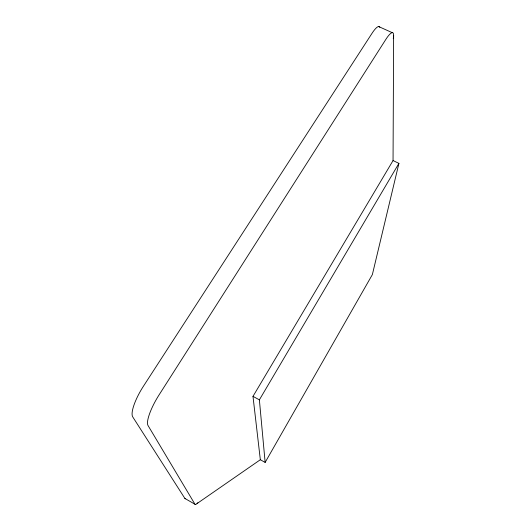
<?xml version="1.0" encoding="UTF-8"?>
<svg xmlns="http://www.w3.org/2000/svg" width="531" height="531" viewBox="0 0 531 531"><rect width="100%" height="100%" fill="white"/><g stroke="black" fill="none" stroke-linecap="round" stroke-linejoin="round"><path stroke-width="0.8" d="M393.046 160.568L398.92 163.369L372.364 274.593L265.142 462.415L260.329 459.733L252.988 396.365L393.046 160.568L393.637 35.331M265.142 462.415L259.38 399.843L398.92 163.369M197.034 503.567L260.329 459.733M378.656 26.55L392.23 32.65M252.988 396.365L259.38 399.843M379.798 27.207A23.61 4.971 -66.4 0 0 371.972 33.393L143.383 386.296A27.267 7.268 -59.8 0 0 132.717 416.868L184.901 498.456L194.977 504.258A18.094 2.847 -60.4 0 0 197.877 502.751M194.977 504.258L148.016 425.497A27.36 6.757 -60 0 1 159.021 394.984L385.718 39.599A23.676 4.62 -66.1 0 1 393.279 38.663M185.697 498.675A18.054 3.067 -60.2 0 1 184.901 498.456"/></g></svg>
